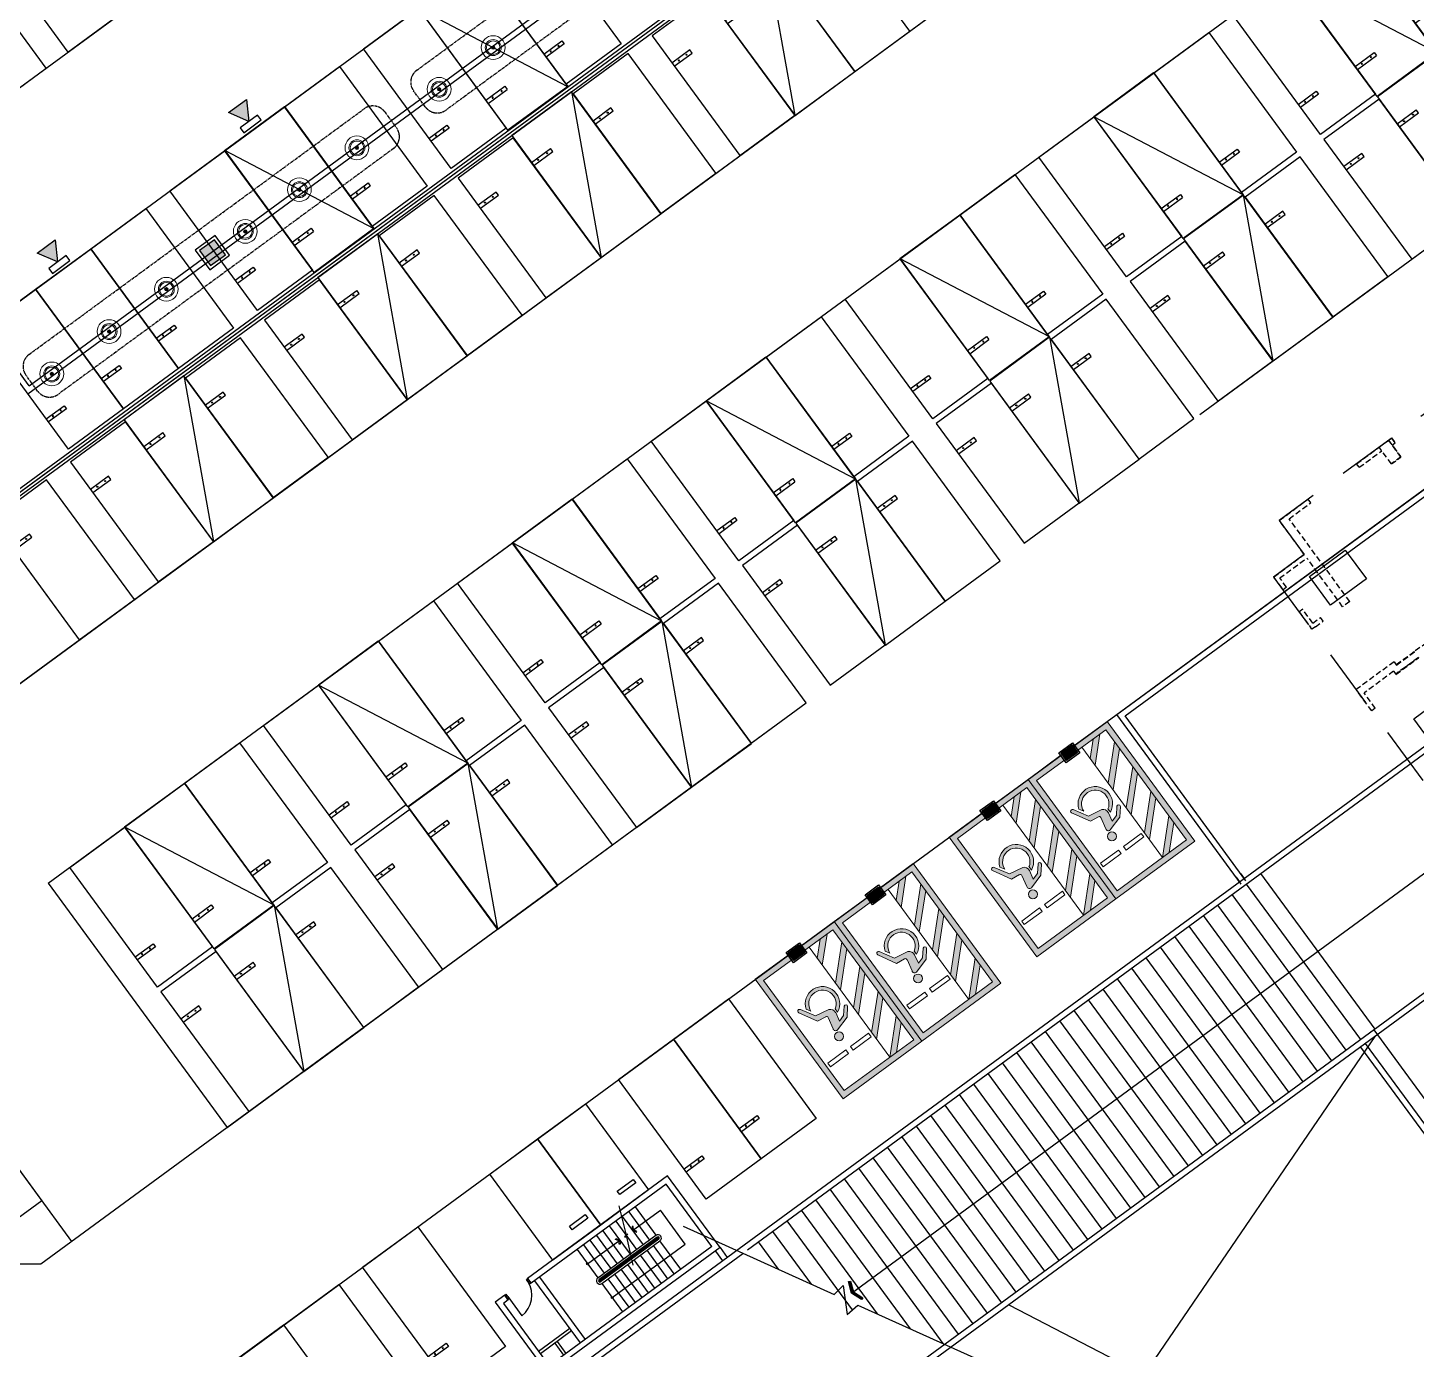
# Model space of a CAD drawing. Header units: millimetres. Extents: x 75184266 to 76346726, y -35850126 to -33679385.
# Drawn here: x 75429289 to 75476081, y -34632031 to -34587487 of the extents above; entities that cross this region are included whole.
import ezdxf

# ---------------------------------------------------------------- set-up
doc = ezdxf.new("R2010")
doc.units = ezdxf.units.MM
doc.header["$LTSCALE"] = 50
doc.header["$MEASUREMENT"] = 0
for name, pattern in [('CONTINOUS', [0]), ('HIDDEN2', [0.1875, 0.125, -0.0625]), ('XR-지하3층$0$CENTER2', [1.125, 0.75, -0.125, 0.125, -0.125]), ('XR-지하3층$0$H', [1.3, 0.8, -0.5]), ('XR-지하3층$0$HIDDEN2', [0.1875, 0.125, -0.0625]), ('단지배치도$0$PHANTOM2', [31.75, 15.875, -3.175, 3.175, -3.175, 3.175, -3.175])]:
    doc.linetypes.add(name, pattern=pattern)
doc.layers.get('0').update_dxf_attribs({"linetype": 'CONTINUOUS'})
doc.layers.add('1-주차면센서', color=3, linetype='CONTINUOUS', lineweight=15)
for name, color, linetype in [('2-주차안내등', 2, 'CONTINUOUS'), ('3-SIO', 1, 'CONTINUOUS'), ('PARKING', 7, 'CONTINUOUS'), ('XR-지하3층$0$0-L-FUR', 32, 'XR-지하3층$0$CENTER2'), ('XR-지하3층$0$1HIDDEN2', 1, 'XR-지하3층$0$HIDDEN2'), ('XR-지하3층$0$5', 5, 'CONTINUOUS'), ('XR-지하3층$0$A-주차', 9, 'CONTINUOUS'), ('XR-지하3층$0$CON', 2, 'CONTINUOUS'), ('XR-지하3층$0$hat', 8, 'CONTINUOUS'), ('XR-지하3층$0$str', 4, 'CONTINUOUS'), ('XR-지하3층$0$일반주차', 8, 'CONTINUOUS'), ('XR-지하3층$0$장애인', 11, 'CONTINUOUS'), ('XR-지하3층$0$확장형주차', 8, 'CONTINUOUS'), ('유도관제-RECWAY', 4, 'CONTINOUS')]:
    doc.layers.add(name, color=color, linetype=linetype)
doc.layers.add('건축', color=8, linetype='CONTINUOUS', plot=False)

# ---------------------------------------------------------------- blocks, each defined once
blk = doc.blocks.new('XR-지하3층$0$일반형 주차')
at = {"layer": 'XR-지하3층$0$일반주차'}
for p, q in [((750, 3865), (0, 3865)), ((750, 3735), (750, 3865)), ((0, 3735), (750, 3735))]:
    blk.add_line(p, q, dxfattribs=at)
blk.add_lwpolyline([(2300, 5000), (0, 5000), (0, 0), (2300, 0)], close=True, dxfattribs=at)
for centre in [(238, 3800), (563, 3800)]:
    blk.add_circle(centre, 17.5, dxfattribs=at)
blk = doc.blocks.new('XR-지하3층$0$장애인 주차')
at = {"layer": 'XR-지하3층$0$5', "ltscale": 4}
h = blk.add_hatch(color=7, dxfattribs=at)
h.dxf.hatch_style = 1
h.paths.add_polyline_path([(3842, -695), (4402, -695), (4402, -1115), (3842, -1115)])
h.paths.add_polyline_path([(3892, -1065), (4352, -1065), (4352, -745), (3892, -745)], flags=16)
h.paths.add_polyline_path([(3982, -990), (3988, -973), (4011, -981), (4046, -898), (4136, -898), (4137, -881), (4072, -881), (4072, -863), (4138, -863), (4142, -810, -3.72247), (4161, -797), (4152, -916), (4058, -916), (4021, -1003)], flags=0)
h = blk.add_hatch(color=256, dxfattribs=at)
h.dxf.hatch_style = 1
h.paths.add_polyline_path([(4352, -1065), (4352, -745), (3892, -745), (3892, -1065)])
at = {"layer": 'XR-지하3층$0$hat'}
h = blk.add_hatch(color=7, dxfattribs=at)
edge = h.paths.add_edge_path()
edge.add_line((4161, -797), (4152, -916))
edge.add_line((4152, -916), (4058, -916))
edge.add_line((4058, -916), (4021, -1003))
edge.add_line((4021, -1003), (3982, -990))
edge.add_line((3982, -990), (3988, -973))
edge.add_line((3988, -973), (4011, -981))
edge.add_line((4011, -981), (4046, -898))
edge.add_line((4046, -898), (4136, -898))
edge.add_line((4136, -898), (4137, -881))
edge.add_line((4137, -881), (4072, -881))
edge.add_line((4072, -881), (4072, -863))
edge.add_line((4072, -863), (4138, -863))
edge.add_line((4138, -863), (4142, -810))
edge.add_arc((4140, -787), 22.8, -24.8827, 274.9698, ccw=False)
edge = h.paths.add_edge_path()
edge.add_line((4048, -981), (4058, -958))
edge.add_arc((4127, -942), 71.5, 192.8781, 416.1688)
edge.add_line((4167, -882), (4169, -863))
edge.add_arc((4127, -942), 89.2, 206.535, 422.4866, ccw=False)
at = {"layer": 'XR-지하3층$0$장애인', "lineweight": 5, "true_color": 0xffffff}
blk.add_hatch(color=7, dxfattribs=at).paths.add_polyline_path([(2472, 3995), (2472, -1005), (3842, -1005), (3842, -805), (2672, -805), (2672, 3795), (5572, 3795), (5572, -805), (4402, -805), (4402, -1005), (5772, -1005), (5772, 3995)])
h = blk.add_hatch(color=7, dxfattribs=at)
h.paths.add_polyline_path([(5572, 2795), (5572, 3078), (4855, 3795), (4572, 3795)])
h.paths.add_polyline_path([(4572, 3045), (4572, 2762), (5572, 1762), (5572, 2045)])
h.paths.add_polyline_path([(4572, 2012), (4572, 1729), (5572, 729), (5572, 1012)])
h.paths.add_polyline_path([(5572, -304), (5572, -21), (4572, 979), (4572, 696)])
h.paths.add_polyline_path([(4572, -54), (4572, -336), (5041, -805), (5323, -805)])
h = blk.add_hatch(color=7, dxfattribs=at)
h.paths.add_polyline_path([(3763, 2216, -1), (3463, 2216, -1)])
h.paths.add_polyline_path([(3992, 1503, -0.343093), (3870, 1283), (3381, 1194), (3090, 708, -0.931653), (2987, 770), (3330, 1379), (3639, 1415, 0.446048), (3689, 1485), (3600, 1888, -0.596144), (3699, 2009), (4214, 1851), (4443, 1569, -0.883364), (4355, 1493), (4151, 1741), (3925, 1810)])
h.paths.add_polyline_path([(4053, 1393), (4055, 1528, -1.526545), (3257, 820), (3348, 969, 1.638056)])
at = {"layer": 'XR-지하3층$0$1HIDDEN2', "color": 11}
for points in [[(4161, -797), (4152, -916), (4058, -916), (4021, -1003), (3982, -990), (3988, -973), (4011, -981), (4046, -898), (4136, -898), (4137, -881), (4072, -881), (4072, -863), (4138, -863), (4142, -810)], [(4167, -882), (4169, -863)]]:
    blk.add_lwpolyline(points, dxfattribs=at)
for centre, radius, start, end in [((4127, -942), 89.2, 206.535, 62.4866), ((4127, -942), 71.5, 192.8781, 56.1688), ((4140, -787), 22.8, 335.1173, 274.9698)]:
    blk.add_arc(centre, radius, start, end, dxfattribs=at)
at = {"layer": 'XR-지하3층$0$5', "lineweight": 5}
for p, q in [((4572, 3795), (4572, -805)), ((5572, 2795), (4572, 3795)), ((5572, 3078), (4855, 3795)), ((5572, 2045), (4572, 3045)), ((5572, 1762), (4572, 2762)), ((5572, 1012), (4572, 2012)), ((5572, 729), (4572, 1729)), ((5572, -21), (4572, 979)), ((5572, -304), (4572, 696)), ((5323, -805), (4572, -54)), ((5041, -805), (4572, -336))]:
    blk.add_line(p, q, dxfattribs=at)
at = {"layer": 'XR-지하3층$0$5', "ltscale": 4}
for p, q in [((4165, -1005), (4165, -805)), ((4165, -805), (4165, -905))]:
    blk.add_line(p, q, dxfattribs=at)
at = {"layer": 'XR-지하3층$0$5', "lineweight": 5}
for points in [[(3842, -1005), (2472, -1005), (2472, 3995), (5772, 3995), (5772, -1005), (4402, -1005)], [(3842, -805), (2672, -805), (2672, 3795), (5572, 3795), (5572, -805), (4402, -805)]]:
    blk.add_lwpolyline(points, dxfattribs=at)
at = {"layer": 'XR-지하3층$0$5', "ltscale": 4}
for points in [[(3842, -695), (3842, -1115), (4402, -1115), (4402, -695)], [(3892, -745), (3892, -1065), (4352, -1065), (4352, -745)]]:
    blk.add_lwpolyline(points, close=True, dxfattribs=at)
at = {"layer": 'XR-지하3층$0$장애인', "color": 8, "lineweight": 5}
for p, q in [((3689, 1485), (3600, 1888, 0)), ((3699, 2009, 0), (4214, 1851, 0)), ((3925, 1810, 0), (4151, 1741, 0)), ((4055, 1528), (4053, 1393)), ((4151, 1741, 0), (4355, 1493, 0)), ((4214, 1851, 0), (4443, 1569, 0)), ((3348, 969), (3257, 820))]:
    blk.add_line(p, q, dxfattribs=at)
at = {"layer": 'XR-지하3층$0$장애인', "color": 7, "lineweight": 5}
for points in [[(3523, 2720), (2773, 2720), (2773, 2870), (3523, 2870)], [(4473, 2720), (3723, 2720), (3723, 2870), (4473, 2870)]]:
    blk.add_lwpolyline(points, close=True, dxfattribs=at)
at = {"layer": 'XR-지하3층$0$장애인', "color": 8, "lineweight": 5}
for points in [[(3094, 715, -1.000002), (2987, 770), (3330, 1379), (3640, 1415)], [(3992, 1503, -0.343093), (3870, 1283), (3381, 1194), (3094, 715)]]:
    blk.add_lwpolyline(points, format="xyb", dxfattribs=at)
at = {"layer": 'XR-지하3층$0$장애인', "color": 8, "lineweight": 5, "extrusion": (0.976964, 0.213404, 0), "elevation": 4221}
blk.add_lwpolyline([(617, 0), (931, 0)], dxfattribs=at)
at = {"layer": 'XR-지하3층$0$장애인', "color": 8, "lineweight": 5}
blk.add_circle((3613, 2216), 150, dxfattribs=at)
for centre, radius, start, end in [((3682, 1922, 0), 88.4, 79.1143, 202.3185), ((3810, 1000), 582, 198.006, 65.0949), ((3632, 1473), 57.7, 276.2786, 12.4353), ((4394, 1537, 0), 58.8, 227.9655, 33.7904), ((3809, 1000), 462, 183.8525, 58.2396)]:
    blk.add_arc(centre, radius, start, end, dxfattribs=at)
blk = doc.blocks.new('XR-지하3층$0$확장형 주차')
at = {"layer": 'XR-지하3층$0$확장형주차', "color": 7}
for p, q in [((0, 3965), (800, 3965)), ((0, 3835), (800, 3835)), ((800, 3835), (800, 3965))]:
    blk.add_line(p, q, dxfattribs=at)
blk.add_lwpolyline([(2500, 5100), (0, 0)], dxfattribs=at)
blk.add_lwpolyline([(2500, 5091), (0, 5091), (0, -9), (2500, -9)], close=True, dxfattribs=at)
for centre in [(238, 3900), (613, 3900)]:
    blk.add_circle(centre, 17.5, dxfattribs=at)
blk = doc.blocks.new('XR-지하3층$0$ARROWX')
blk.add_lwpolyline([(-0.2, -0.5), (-0.293, -0.463), (-0.108, 0), (-0.293, 0.463), (-0.2, 0.5), (0, 0)], close=True)
for points in [[(-0.2, 0.5), (-0.293, 0.463), (0, 0), (-0.108, 0)], [(0, 0), (-0.108, 0), (-0.2, -0.5), (-0.293, -0.463)]]:
    blk.add_solid(points)
blk = doc.blocks.new('XR-지하3층$0$A$C704D163C')
at = {"layer": 'XR-지하3층$0$0-L-FUR', "linetype": 'Continuous'}
for p, q in [((0, 0), (-222, 0, 0)), ((0, -1060, 0), (-222, -1060, 0))]:
    blk.add_line(p, q, dxfattribs=at)
at = {"layer": 'XR-지하3층$0$0-L-FUR', "linetype": 'Continuous', "extrusion": (5.41769e-10, 1.28697e-08, 1)}
for p, q in [((-200, 0, 0), (0, 0)), ((0, 0), (0, -60, 0)), ((-200, -60, 0), (-200, 0, 0)), ((-100, -60, 0), (0, -60, 0))]:
    blk.add_line(p, q, dxfattribs=at)
at = {"layer": 'XR-지하3층$0$0-L-FUR', "color": 6, "linetype": 'Continuous', "extrusion": (5.41769e-10, 1.28697e-08, 1)}
blk.add_line((-100, -60, 0), (-1000, -60, 0), dxfattribs=at)
at = {"layer": 'XR-지하3층$0$0-L-FUR', "linetype": 'Continuous', "extrusion": (5.41769e-10, -1.16938e-08, 1)}
for p, q in [((-200, -1000, 0), (-200, -1060, 0)), ((-200, -1000, 0), (0, -1000, 0)), ((0, -1060, 0), (0, -1000, 0)), ((-200, -1060, 0), (0, -1060, 0))]:
    blk.add_line(p, q, dxfattribs=at)
at = {"layer": 'XR-지하3층$0$0-L-FUR', "color": 5, "linetype": 'Continuous', "extrusion": (5.41769e-10, 1.28697e-08, 1)}
blk.add_arc((-28, -30), 973, 181.7589, 265.7503, dxfattribs=at)
blk = doc.blocks.new('XR-지하3층$0$A$C7F731663')
at = {"layer": 'XR-지하3층$0$CON', "extrusion": (2.1973e-06, 2.1976e-06, 1)}
for p, q in [((1014, 3526, 0), (-3700, 69, 0)), ((2788, 1108, 0), (1014, 3526, 0)), ((971, 3247, 0), (-3581, -92, 0)), ((2509, 1151, 0), (971, 3247, 0)), ((-3302, 113, 0), (-1765, -1984, 0)), ((-3464, -6, 0), (-1926, -2102, 0)), ((-4469, -495, 0), (-4792, -732, 0)), ((-4792, -732, 0), (-3017, -3151, 0)), ((-4351, -656, 0), (-4512, -775, 0)), ((-4512, -775, 0), (-2974, -2871, 0)), ((-2786, -2113, 0), (-2490, -2516, 0)), ((-2705, -2054, 0), (-2410, -2457, 0))]:
    blk.add_line(p, q, dxfattribs=at)
at = {"layer": 'XR-지하3층$0$CON', "extrusion": (2.1973e-06, 2.1976e-06, 1), "elevation": 0}
for points in [[(2788, 1108), (-3017, -3151)], [(2509, 1151), (-2974, -2871)], [(-2281, -1619), (-3329, -2388)], [(-2222, -1699), (-3270, -2468)]]:
    blk.add_lwpolyline(points, dxfattribs=at)
at = {"layer": 'XR-지하3층$0$CON', "extrusion": (2.75612e-06, 1.43576e-06, 1), "elevation": 0}
for points in [[(-3581, -92), (-3700, 69)], [(-4351, -656), (-4469, -495)]]:
    blk.add_lwpolyline(points, dxfattribs=at)
at = {"layer": 'XR-지하3층$0$str', "color": 252, "extrusion": (2.1973e-06, 2.1976e-06, 1)}
for p, q in [((-162, 1681, 0), (777, 2370, 0)), ((-77, 2478, 0), (624, 1523, 0)), ((1614, 1229, 0), (777, 2370, 0)), ((-730, 1999, 0), (-29, 1044, 0)), ((-512, 2159, 0), (188, 1203, 0)), ((-295, 2319, 0), (406, 1363, 0)), ((-1383, 1520, 0), (-682, 565, 0)), ((-1336, 86, 0), (624, 1523, 0)), ((665, 1466, 0), (-1294, 29, 0)), ((-1276, 5, 0), (683, 1442, 0)), ((-1259, -19, 0), (701, 1418, 0)), ((-1166, 1680, 0), (-465, 724, 0)), ((-948, 1840, 0), (-247, 884, 0)), ((683, 1442, 0), (665, 1466, 0)), ((701, 1418, 0), (683, 1442, 0)), ((718, 1394, 0), (701, 1418, 0)), ((-2036, 1041, 0), (-1336, 86, 0)), ((-1819, 1201, 0), (-1118, 245, 0)), ((-1686, 563, 0), (-597, 1362, 0)), ((-1601, 1360, 0), (-900, 405, 0)), ((718, 1394, 0), (-1241, -43, 0)), ((-1200, -100, 0), (760, 1337, 0)), ((-849, -578, 0), (1614, 1229, 0)), ((30, 963, 0), (12, 987, 0)), ((65, 915, 0), (48, 939, 0)), ((248, 1123, 0), (230, 1147, 0)), ((283, 1074, 0), (265, 1099, 0)), ((1025, 62, 0), (324, 1018, 0)), ((465, 1282, 0), (447, 1307, 0)), ((501, 1234, 0), (483, 1258, 0)), ((1243, 222, 0), (542, 1178, 0)), ((1461, 382, 0), (760, 1337, 0)), ((-623, 484, 0), (-641, 508, 0)), ((-406, 644, 0), (-423, 668, 0)), ((-370, 595, 0), (-388, 619, 0)), ((372, -417, 0), (-329, 539, 0)), ((-188, 803, 0), (-206, 828, 0)), ((-152, 755, 0), (-170, 779, 0)), ((590, -257, 0), (-111, 699, 0)), ((808, -97, 0), (107, 858, 0)), ((-1276, 5, 0), (-1294, 29, 0)), ((-1259, -19, 0), (-1276, 5, 0)), ((-1059, 165, 0), (-1076, 189, 0)), ((-1023, 116, 0), (-1041, 140, 0)), ((-281, -896, 0), (-982, 60, 0)), ((-841, 324, 0), (-859, 348, 0)), ((-806, 276, 0), (-823, 300, 0)), ((-63, -736, 0), (-764, 219, 0)), ((-588, 436, 0), (-606, 460, 0)), ((154, -576, 0), (-546, 379, 0)), ((-1259, -19, 0), (-1241, -43, 0)), ((-1200, -100, 0), (-499, -1055, 0))]:
    blk.add_line(p, q, dxfattribs=at)
at = {"layer": 'XR-지하3층$0$str', "color": 252, "extrusion": (2.19665e-06, 2.19761e-06, 1), "elevation": 0}
blk.add_lwpolyline([(-622, 2512), (-394, 1573), (-326, 1567), (-434, 1476), (-366, 1470), (-154, 518)], dxfattribs=at)
for points in [[(-724, 1418), (-597, 1362), (-582, 1224), (-616, 1220), (-629, 1338), (-738, 1387)], [(-178, 1819), (-162, 1681), (-35, 1625), (-22, 1656), (-130, 1705), (-144, 1822)]]:
    blk.add_lwpolyline(points, close=True, dxfattribs=at)
at = {"layer": 'XR-지하3층$0$str', "color": 252, "extrusion": (2.1973e-06, 2.1976e-06, 1)}
for centre in [(-1686, 563, 0), (-1686, 563, 0), (-849, -578, 0), (-849, -578, 0)]:
    blk.add_circle(centre, 30, dxfattribs=at)
at = {"layer": 'XR-지하3층$0$str', "color": 252}
blk.add_arc((692, 1430, 0), 115, 306.2602, 126.2602, dxfattribs=at)
at = {"layer": 'XR-지하3층$0$str', "color": 252, "extrusion": (2.1973e-06, 2.1976e-06, 1)}
for centre, radius, start, end in [((692, 1430, 0), 45, 306.2602, 126.2602), ((-1268, -7, 0), 115, 126.2602, 306.2602), ((-1268, -7, 0), 45, 126.2602, 306.2602)]:
    blk.add_arc(centre, radius, start, end, dxfattribs=at)
at = {"color": 3, "extrusion": (-0.000109102, -7.81947e-05, -1), "xscale": -0.9000000000216765, "yscale": 0.9000000000216768, "zscale": -0.9000000000216765, "rotation": 233.7416829207151}
blk.add_blockref('XR-지하3층$0$A$C704D163C', (4469, -495, 1), dxfattribs=at)
blk = doc.blocks.new('XR-지하3층$0$A$C73B52ADF')
at = {"layer": 'XR-지하3층$0$A-주차', "elevation": 0}
for points in [[(-2038, 2466), (-38, 2466), (-38, -1134), (-2038, -1134)], [(-1166, 2021), (-1166, 1871), (-1832, 1871), (-1832, 2021)]]:
    blk.add_lwpolyline(points, close=True, dxfattribs=at)
blk = doc.blocks.new('XR-지하3층$0$기둥 0620')
at = {"layer": 'XR-지하3층$0$CON', "ltscale": 0.5}
blk.add_lwpolyline([(-600, 0), (600, 0), (600, 1500), (-600, 1500)], close=True, dxfattribs=at)
blk = doc.blocks.new('TIS-주차면센서(확대)')
at = {"layer": '1-주차면센서'}
blk.add_hatch(color=256, dxfattribs=at).paths.add_polyline_path([(43.5, 0, 1), (-43.5, 0, 1)])
h = blk.add_hatch(color=256, dxfattribs=at)
edge = h.paths.add_edge_path()
edge.add_arc((0, 0), 43.5, 0, 360)
for radius in [303.5, 203.5, 173.5, 43.5]:
    blk.add_circle((0, 0), radius, dxfattribs=at)
blk = doc.blocks.new('fh52f')
at = {"layer": '2-주차안내등'}
for points in [[(399980, -281538), (399333, -281164), (399333, -281912)], [(399980, -281903), (399980, -281173), (400188, -281173), (400188, -281903)]]:
    blk.add_lwpolyline(points, close=True, dxfattribs=at)
blk.add_solid([(399333, -281912), (399333, -281164), (399980, -281538)], dxfattribs=at)
blk = doc.blocks.new('rehw6')
at = {"layer": '3-SIO'}
for points in [[(406938, -283999), (406938, -284825), (407763, -284825), (407763, -283999)], [(407038, -284099), (407038, -284725), (407663, -284725), (407663, -284099)]]:
    blk.add_lwpolyline(points, close=True, dxfattribs=at)
for points in [[(407038, -284099), (407663, -284725), (407663, -284099), (407038, -284725)], [(407663, -284099), (407038, -284725), (407663, -284725), (407038, -284099)]]:
    blk.add_solid(points, dxfattribs=at)

msp = doc.modelspace()

# ---------------------------------------------------------------- linework, layer by layer
at = {"layer": 'PARKING', "color": 241, "linetype": '단지배치도$0$PHANTOM2', "ltscale": 0.1, "elevation": 0}
for points in [[(75442685, -34590154.5), (75442291.1, -34589617.3, -0.4142136), (75442398.7, -34588918.4), (75453689.2, -34580640.4, -0.4142136), (75454388.1, -34580748), (75454782, -34581285.2, -0.4142136), (75454674.4, -34581984.1), (75443383.9, -34590262.1, -0.4142136)], [(75429620.1, -34599733), (75429226.2, -34599195.8, -0.4142136), (75429333.8, -34598496.9), (75440624.3, -34590218.9, -0.4142136), (75441323.2, -34590326.5), (75441717.1, -34590863.7, -0.4142136), (75441609.5, -34591562.6), (75430319, -34599840.6, -0.4142136)]]:
    msp.add_lwpolyline(points, format="xyb", close=True, dxfattribs=at)
at = {"layer": '건축', "ltscale": 1000}
for p, q in [((75425969.8, -34598927.1), (75480521.8, -34558932.4)), ((75426427.2, -34611487.4), (75478122.3, -34573587.2)), ((75426427.2, -34611487.4), (75472799.6, -34577489.6)), ((75422540.8, -34594249.8), (75443622.3, -34578793.9)), ((75429974.8, -34616326.2), (75476347.2, -34582328.4)), ((75468785.6, -34600519.8), (75482378.1, -34590554.5)), ((75453264, -34628639.1), (75476719.2, -34611442.9)), ((75453543.5, -34628682.2), (75476837.5, -34611604.2)), ((75474693.1, -34621240), (75470848, -34615995.4)), ((75473725.3, -34621949.6), (75469880.2, -34616704.9)), ((75474209.2, -34621594.8), (75470364.1, -34616350.2)), ((75473241.4, -34622304.3), (75469396.3, -34617059.7)), ((75472757.6, -34622659.1), (75468912.5, -34617414.4)), ((75471789.8, -34623368.6), (75467944.7, -34618124)), ((75472273.7, -34623013.8), (75468428.6, -34617769.2)), ((75471305.9, -34623723.4), (75467460.8, -34618478.7)), ((75470822, -34624078.1), (75466976.9, -34618833.5)), ((75469854.2, -34624787.6), (75466009.1, -34619543)), ((75470338.1, -34624432.9), (75466493, -34619188.2)), ((75469370.4, -34625142.4), (75465525.3, -34619897.8)), ((75468886.5, -34625497.2), (75465041.4, -34620252.5)), ((75467918.7, -34626206.7), (75464073.6, -34620962)), ((75468402.6, -34625851.9), (75464557.5, -34620607.3)), ((75467434.8, -34626561.4), (75463589.7, -34621316.8)), ((75466950.9, -34626916.2), (75463105.8, -34621671.5)), ((75465983.2, -34627625.7), (75462138.1, -34622381.1)), ((75466467, -34627271), (75462621.9, -34622026.3)), ((75465499.3, -34627980.5), (75461654.2, -34622735.8)), ((75465015.4, -34628335.2), (75461170.3, -34623090.6)), ((75464047.6, -34629044.8), (75460202.5, -34623800.1)), ((75464531.5, -34628690), (75460686.4, -34623445.3)), ((75463563.7, -34629399.5), (75459718.6, -34624154.9)), ((75463079.8, -34629754.3), (75459234.7, -34624509.6)), ((75462596, -34630109), (75458750.9, -34624864.4)), ((75461628.2, -34630818.6), (75457783.1, -34625573.9)), ((75462112.1, -34630463.8), (75458267, -34625219.1)), ((75461144.3, -34631173.3), (75457299.2, -34625928.7)), ((75460660.4, -34631528.1), (75456815.3, -34626283.4)), ((75459035.3, -34631341), (75455847.5, -34626992.9)), ((75460176.5, -34631882.8), (75456331.4, -34626638.2)), ((75457923.4, -34630839.1), (75455363.7, -34627347.7)), ((75457079.3, -34630702.6), (75454879.8, -34627702.5)), ((75454587.5, -34629333.4), (75453912, -34628412)), ((75455699.5, -34629835.3), (75454395.9, -34628057.2))]:
    msp.add_line(p, q, dxfattribs=at)
at = {"layer": '건축', "ltscale": 0.5}
for p, q in [((75423456.4, -34607093.6), (75479262.9, -34566179.2)), ((75423411.7, -34607374.4), (75479219.9, -34566458.7)), ((75465987.6, -34610637.6), (75490391.5, -34592745.9)), ((75466267.2, -34610680.6), (75490348.5, -34593025.5)), ((75470182.5, -34616359.3), (75465987.6, -34610637.6)), ((75470343.8, -34616241), (75466267.2, -34610680.6)), ((75470008.2, -34616121.6), (75470123.4, -34616278.7)), ((75470169.5, -34616003.3), (75470284.7, -34616160.4)), ((75474687, -34621488.6), (75461876.4, -34640253.4, 0)), ((75474203.1, -34621843.3), (75488020.7, -34640690.3)), ((75474364.4, -34621725.1), (75488182, -34640572)), ((75462350.3, -34630533.2), (75481132.2, -34640253.4))]:
    msp.add_line(p, q, dxfattribs=at)
at = {"layer": '건축', "ltscale": 100}
for p, q in [((75423352.6, -34607293.7), (75479322.1, -34566259.8)), ((75498327.4, -34603908.7), (75451179.2, -34638475.3)), ((75498607, -34603951.7), (75451297.4, -34638636.6)), ((75474649.4, -34621268.2), (75488611.7, -34640312.5)), ((75437422.3, -34640253.4), (75453264, -34628639.1)), ((75437760.6, -34640253.4), (75453382.2, -34628800.4)), ((75452462.4, -34628724.9, 0), (75452701.7, -34629051.3, 0)), ((75452623.7, -34628606.6, 0), (75452863, -34628933.1, 0))]:
    msp.add_line(p, q, dxfattribs=at)
at = {"layer": '건축'}
for p, q in [((75432539.2, -34635153.7), (75491544.2, -34591894.3)), ((75405280.8, -34593636), (75430764.3, -34628395)), ((75429729.5, -34629153.7), (75455523.1, -34610243.1)), ((75436005.7, -34624552.3), (75449716.5, -34614500.3)), ((75429974.8, -34616326.2), (75436005.7, -34624552.3))]:
    msp.add_line(p, q, dxfattribs=at)
at = {"layer": '건축', "linetype": 'HIDDEN2', "ltscale": 30}
for p, q in [((75475242.9, -34602191.3), (75474829, -34601626.8)), ((75475565.5, -34601954.7), (75475151.5, -34601390.2)), ((75474159.6, -34602303.6), (75474070.9, -34602182.6)), ((75474159.6, -34602303.6), (75474070.9, -34602182.6)), ((75472530.6, -34603498), (75472441.9, -34603377.1)), ((75472308.8, -34605241.7), (75471466.1, -34604092.6)), ((75473842.7, -34606826.4), (75471796.8, -34604036.1)), ((75473600.8, -34607003.8), (75472397.5, -34605362.7)), ((75471712.8, -34606348.4), (75471482.1, -34606033.8)), ((75471712.8, -34606348.4), (75471591.8, -34606437.1)), ((75472256.8, -34607090.3), (75472135.8, -34607179)), ((75472596.8, -34607554), (75472256.8, -34607090.3)), ((75472939.5, -34607488.7), (75472850.8, -34607367.7)), ((75472939.5, -34607488.7), (75472850.8, -34607367.7)), ((75477562.9, -34607384.6), (75476014.5, -34608520)), ((75472564.5, -34607763.6, 0), (75472514.3, -34607695.1, 0)), ((75475332.8, -34608858.6), (75474054.6, -34609795.9)), ((75475319.4, -34609178.5), (75474323.4, -34609908.8)), ((75474580.9, -34610513.6), (75474054.6, -34609795.9)), ((75474701.9, -34610424.9), (75474323.4, -34609908.8)), ((75474701.9, -34610424.9), (75474580.9, -34610513.6))]:
    msp.add_line(p, q, dxfattribs=at)
at = {"layer": '건축', "ltscale": 2}
msp.add_line((75408188.7, -34629153.6), (75429729.5, -34629153.7), dxfattribs=at)
at = {"layer": '건축'}
msp.add_lwpolyline([(75405276.9, -34489566.3), (75448341.7, -34548305.9), (75437440.5, -34556298), (75442666.2, -34563425.7), (75410966.7, -34586666.1), (75425132.9, -34605988.5), (75479241.4, -34566318.9), (75534889.6, -34642222)], dxfattribs=at)
at = {"layer": '건축', "linetype": 'XR-지하3층$0$H', "ltscale": 50}
msp.add_lwpolyline([(75477853.1, -34599409.3), (75471466.1, -34604092.6), (75472308.8, -34605241.7), (75471272.5, -34606001.6), (75477620.3, -34614658.7)], dxfattribs=at)
at = {"layer": '건축', "ltscale": 0.5}
for points in [[(75457045.7, -34630144.4), (75496405.8, -34601287.6)], [(75451374.1, -34627882.9), (75456469.6, -34630182.9), (75456770.3, -34629883.6), (75456900.8, -34630856.7), (75457265.3, -34630542), (75462911.7, -34633090.7)]]:
    msp.add_lwpolyline(points, dxfattribs=at)
at = {"layer": '건축', "linetype": 'HIDDEN2', "ltscale": 30}
for points in [[(75474070.9, -34602182.6), (75475256.4, -34601313.4)], [(75474159.6, -34602303.6), (75474917.7, -34601747.7)], [(75474829, -34601626.8), (75475151.5, -34601390.2), (75475565.5, -34601954.7), (75475242.9, -34602191.3)], [(75475269.8, -34601551.5), (75475374.6, -34601474.6)], [(75474159.6, -34602303.6), (75474070.9, -34602182.6)], [(75474159.6, -34602303.6), (75474070.9, -34602182.6)], [(75475242.9, -34602191.3), (75475565.5, -34601954.7)], [(75471466.1, -34604092.6), (75472441.9, -34603377.1)], [(75471796.8, -34604036.1), (75472530.6, -34603498)], [(75472530.6, -34603498), (75472441.9, -34603377.1)], [(75472530.6, -34603498), (75472441.9, -34603377.1)], [(75471272.5, -34606001.6), (75472308.8, -34605241.7)], [(75471482.1, -34606033.8), (75472397.5, -34605362.7)], [(75471272.5, -34606001.6), (75471591.8, -34606437.1)], [(75473842.7, -34606826.4), (75473600.8, -34607003.8)], [(75472135.8, -34607179), (75472514.3, -34607695.1)], [(75472596.8, -34607554), (75472850.8, -34607367.7)], [(75472685.5, -34607674.9), (75472939.5, -34607488.7)], [(75475390.3, -34609275.3), (75476156.5, -34608713.5), (75476162.4, -34608721.6)], [(75476014.5, -34608520), (75476020.5, -34608528), (75475415.6, -34608971.5), (75475409.7, -34608963.5)], [(75475319.4, -34609178.5), (75475390.3, -34609275.3)], [(75475332.8, -34608858.6), (75475409.7, -34608963.5)]]:
    msp.add_lwpolyline(points, dxfattribs=at)
at = {"layer": '건축', "linetype": 'HIDDEN2', "ltscale": 30, "elevation": 0}
for points in [[(75475345.1, -34601434.3), (75475256.4, -34601313.4)], [(75475345.1, -34601434.3), (75475256.4, -34601313.4)], [(75475374.6, -34601474.6), (75475256.4, -34601313.4)], [(75472685.5, -34607674.9), (75472564.5, -34607763.6)]]:
    msp.add_lwpolyline(points, dxfattribs=at)
at = {"layer": '건축', "linetype": 'HIDDEN2', "ltscale": 30}
for points in [[(75475390.3, -34609275.3), (75475396.3, -34609283.3), (75476162.4, -34608721.6), (75476156.5, -34608713.5)], [(75475409.7, -34608963.5), (75475415.6, -34608971.5), (75476020.5, -34608528), (75476014.5, -34608520)]]:
    msp.add_lwpolyline(points, close=True, dxfattribs=at)
at = {"layer": '유도관제-RECWAY', "color": 201, "ltscale": 0.5}
for p, q in [((75429339.4, -34599556.6, 0), (75480044.6, -34562381.3)), ((75480001.6, -34562660.8, 0), (75429296.3, -34599836.2, 0)), ((75429339.4, -34599556.6, 0), (75422969.1, -34590867.9, 0))]:
    msp.add_line(p, q, dxfattribs=at)

# ---------------------------------------------------------------- block references
at = {"layer": '2-주차안내등', "xscale": -1}
for p, rotation in [((74973134.2, -34434701.7), 126.2677106195722), ((74966687.7, -34439439.2), 126.2677106194882)]:
    msp.add_blockref('fh52f', p, dxfattribs=dict(at, rotation=rotation))
at = {"layer": 'PARKING', "xscale": 1.319999999436676, "yscale": 1.319999999435822, "zscale": 1.319999999948777, "rotation": 162.4952305648897}
for p in [(75444974.2, -34588156), (75443152.4, -34589561.2, 0), (75440382.6, -34591533.5), (75438441.8, -34592945.2), (75436619.9, -34594350.5, 0), (75433958.6, -34596301.6, 0), (75432028.5, -34597728, 0), (75430098.4, -34599154.3, 0)]:
    msp.add_blockref('TIS-주차면센서(확대)', p, dxfattribs=at)
at = {"layer": 'PARKING', "rotation": 36.24829793894054}
msp.add_blockref('rehw6', (74938830.4, -34606561.4, 0), dxfattribs=at)
at = {"layer": '건축'}
for name, p, rotation in [('XR-지하3층$0$일반형 주차', (75430641.9, -34588310.5), 36.24693643721413), ('XR-지하3층$0$일반형 주차', (75457156.2, -34588958.5), 36.24693643721413), ('XR-지하3층$0$일반형 주차', (75428057, -34590205.6), 36.24693643721413), ('XR-지하3층$0$확장형 주차', (75455140, -34590436.6), 36.24693643721413), ('XR-지하3층$0$일반형 주차', (75453285.1, -34591796.5), 36.24693643721413), ('XR-지하3층$0$일반형 주차', (75450623.8, -34593747.7), 36.24693643721413), ('XR-지하3층$0$확장형 주차', (75477783.5, -34593923), 36.24693643721413), ('XR-지하3층$0$확장형 주차', (75448607.6, -34595225.9), 36.24693643721413), ('XR-지하3층$0$일반형 주차', (75475928.6, -34595282.9), 36.24693643721413), ('XR-지하3층$0$일반형 주차', (75446752.7, -34596585.8), 36.24693643721413), ('XR-지하3층$0$일반형 주차', (75473267.2, -34597234.1), 36.24693643721413), ('XR-지하3층$0$일반형 주차', (75444091.3, -34598537), 36.24693643721413), ('XR-지하3층$0$확장형 주차', (75471251, -34598712.3), 36.24693643721413), ('XR-지하3층$0$확장형 주차', (75442075.1, -34600015.1), 36.24693643721413), ('XR-지하3층$0$일반형 주차', (75469396.1, -34600072.2), 36.24693643721413), ('XR-지하3층$0$일반형 주차', (75440220.2, -34601375), 36.24693643721413), ('XR-지하3층$0$일반형 주차', (75466734.7, -34602023.4), 36.24693643721413), ('XR-지하3층$0$일반형 주차', (75437558.8, -34603326.2), 36.24693643721413), ('XR-지하3층$0$확장형 주차', (75464718.5, -34603501.5), 36.24693643721413), ('XR-지하3층$0$확장형 주차', (75435542.7, -34604804.4), 36.24693643721413), ('XR-지하3층$0$일반형 주차', (75462863.7, -34604861.4), 36.24693643721413), ('XR-지하3층$0$일반형 주차', (75433687.8, -34606164.3), 36.24693643721413), ('XR-지하3층$0$일반형 주차', (75460202.3, -34606812.6), 36.24693643721413), ('XR-지하3층$0$일반형 주차', (75431026.4, -34608115.5), 36.24693643721413), ('XR-지하3층$0$확장형 주차', (75458186.1, -34608290.8), 36.24693643721413), ('XR-지하3층$0$확장형 주차', (75429010.2, -34609593.7), 36.24693643721413), ('XR-지하3층$0$일반형 주차', (75456331.2, -34609650.7), 36.24693643721413), ('XR-지하3층$0$일반형 주차', (75453669.8, -34611601.9), 36.24693643721413), ('XR-지하3층$0$확장형 주차', (75451653.6, -34613080.1), 36.24693643721413), ('XR-지하3층$0$일반형 주차', (75449798.7, -34614440), 36.24693643721413), ('XR-지하3층$0$일반형 주차', (75447137.4, -34616391.1), 36.24693643721413), ('XR-지하3층$0$확장형 주차', (75445121.2, -34617869.3), 36.24693643721413), ('XR-지하3층$0$일반형 주차', (75443266.3, -34619229.2), 36.24693643721413), ('XR-지하3층$0$일반형 주차', (75440604.9, -34621180.4), 36.24693643721413), ('XR-지하3층$0$확장형 주차', (75438588.7, -34622658.6), 36.24693643721413), ('XR-지하3층$0$일반형 주차', (75436733.8, -34624018.5), 36.24693643721413), ('XR-지하3층$0$A$C73B52ADF', (75447108.1, -34625879.1, 0), 216.2476159917898), ('XR-지하3층$0$A$C73B52ADF', (75445495.2, -34627061.6, 0), 216.2476159917898), ('XR-지하3층$0$A$C73B52ADF', (75427640.6, -34626052.8), 126.2476159918554)]:
    msp.add_blockref(name, p, dxfattribs=dict(at, rotation=rotation))
at = {"layer": '건축', "xscale": -1}
for name, p, rotation in [('XR-지하3층$0$일반형 주차', (75473768.7, -34584218.8), 216.2469364372141), ('XR-지하3층$0$일반형 주차', (75444474.6, -34585360.4), 216.2469364372141), ('XR-지하3층$0$확장형 주차', (75471752.5, -34585697), 216.2469364372141), ('XR-지하3층$0$확장형 주차', (75442458.4, -34586838.5), 216.2469364372141), ('XR-지하3층$0$일반형 주차', (75469897.6, -34587056.9), 216.2469364372141), ('XR-지하3층$0$일반형 주차', (75440603.5, -34588198.4), 216.2469364372141), ('XR-지하3층$0$일반형 주차', (75467236.3, -34589008.1), 216.2469364372141), ('XR-지하3층$0$일반형 주차', (75437942.1, -34590149.6), 216.2469364372141), ('XR-지하3층$0$확장형 주차', (75465220.1, -34590486.2), 216.2469364372141), ('XR-지하3층$0$확장형 주차', (75435925.9, -34591627.8), 216.2469364372141), ('XR-지하3층$0$일반형 주차', (75463365.2, -34591846.1), 216.2469364372141), ('XR-지하3층$0$일반형 주차', (75434071, -34592987.7), 216.2469364372141), ('XR-지하3층$0$일반형 주차', (75460703.8, -34593797.3), 216.2469364372141), ('XR-지하3층$0$일반형 주차', (75431409.7, -34594938.9), 216.2469364372141), ('XR-지하3층$0$확장형 주차', (75458687.6, -34595275.5), 216.2469364372141), ('XR-지하3층$0$일반형 주차', (75429554.8, -34596298.8), 216.2469364372141), ('XR-지하3층$0$일반형 주차', (75456832.7, -34596635.4), 216.2469364372141), ('XR-지하3층$0$일반형 주차', (75427699.9, -34597658.7), 216.2469364372141), ('XR-지하3층$0$일반형 주차', (75454171.4, -34598586.6), 216.2469364372141), ('XR-지하3층$0$확장형 주차', (75452155.2, -34600064.7), 216.2469364372141), ('XR-지하3층$0$일반형 주차', (75450300.3, -34601424.6), 216.2469364372141), ('XR-지하3층$0$일반형 주차', (75447638.9, -34603375.8), 216.2469364372141), ('XR-지하3층$0$확장형 주차', (75445622.7, -34604854), 216.2469364372141), ('XR-지하3층$0$일반형 주차', (75443767.8, -34606213.9), 216.2469364372141), ('XR-지하3층$0$일반형 주차', (75441106.4, -34608165.1), 216.2469364372141), ('XR-지하3층$0$확장형 주차', (75439090.3, -34609643.3), 216.2469364372141), ('XR-지하3층$0$일반형 주차', (75437235.4, -34611003.2), 216.2469364372141), ('XR-지하3층$0$장애인 주차', (75461601.2, -34615093.2), 216.2469333634046), ('XR-지하3층$0$일반형 주차', (75434574, -34612954.3), 216.2469364372141), ('XR-지하3층$0$확장형 주차', (75432557.8, -34614432.5), 216.2469364372141), ('XR-지하3층$0$장애인 주차', (75458939.8, -34617044.4), 216.2469333634046), ('XR-지하3층$0$일반형 주차', (75430702.9, -34615792.4), 216.2469364372141), ('XR-지하3층$0$장애인 주차', (75455068.8, -34619882.4), 216.2469333634046), ('XR-지하3층$0$장애인 주차', (75452407.4, -34621833.6), 216.2469333634046), ('XR-지하3층$0$일반형 주차', (75451051.9, -34621581.2), 216.2469364372141), ('XR-지하3층$0$일반형 주차', (75449197, -34622941.1), 216.2469364372141), ('XR-지하3층$0$일반형 주차', (75440574.4, -34629262.7), 216.2469364372141), ('XR-지하3층$0$일반형 주차', (75437913, -34631213.9), 216.2469333634046), ('XR-지하3층$0$확장형 주차', (75435896.8, -34632692), 216.2469364372141)]:
    msp.add_blockref(name, p, dxfattribs=dict(at, rotation=rotation))
at = {"layer": '건축', "extrusion": (0, 0, -1), "zscale": -1, "rotation": 53.74852489864502}
for p in [(-75472836.4, -34606468.4), (-75476351.4, -34611262.2)]:
    msp.add_blockref('XR-지하3층$0$기둥 0620', p, dxfattribs=at)
at = {"layer": '건축', "ltscale": 0.5}
msp.add_blockref('XR-지하3층$0$A$C7F731663', (75449835.2, -34629714.4), dxfattribs=at)
at = {"layer": '건축', "xscale": 756.0000000038282, "yscale": 756.0000000038282, "zscale": 756.0000000038282, "rotation": 216.2469336133421}
msp.add_blockref('XR-지하3층$0$ARROWX', (75457045.7, -34630144.4), dxfattribs=at)

doc.saveas('drawing.dxf')
